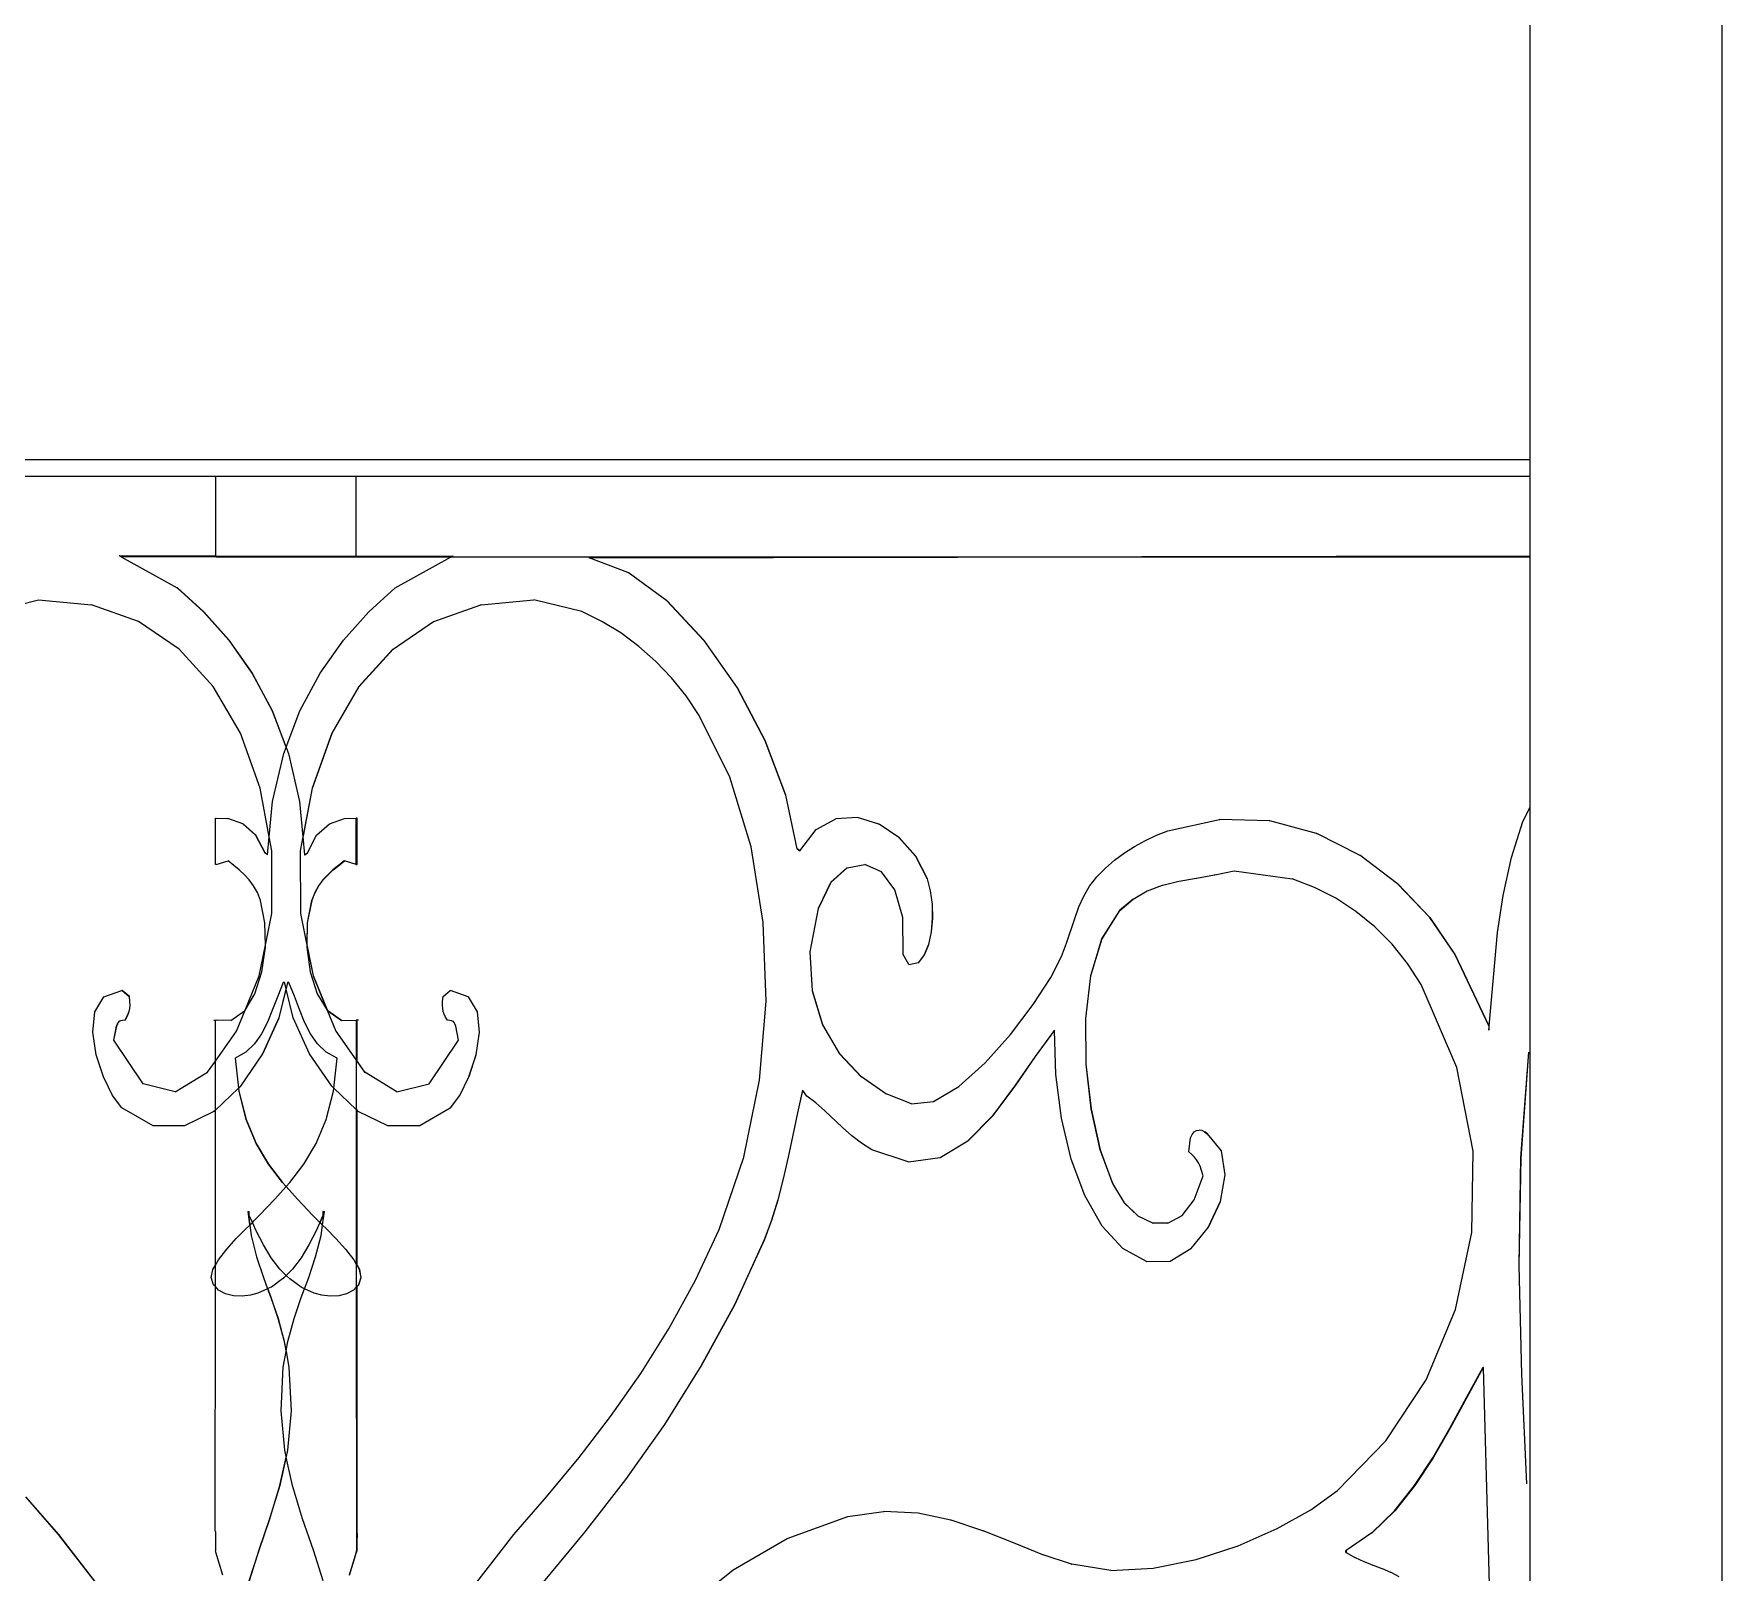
# Model space of a CAD drawing. Header units: inches. Extents: x -343 to 13887, y -13069 to -746.
# Drawn here: x 2803.99 to 2821.55, y -9096.74 to -9080.73 of the extents above; entities that cross this region are included whole.
import ezdxf

# ---------------------------------------------------------------- set-up
doc = ezdxf.new("R2010")
doc.units = ezdxf.units.IN
doc.header["$LTSCALE"] = 17
doc.header["$MEASUREMENT"] = 0
doc.layers.add('OUTLINE', color=1, linetype='Continuous', lineweight=25)

msp = doc.modelspace()

# ---------------------------------------------------------------- linework, layer by layer
for p, q in [((2785.555, -9085.338), (2805.876, -9085.338)), ((2805.876, -9085.338), (2805.876, -9086.172)), ((2805.876, -9085.338), (2819.555, -9085.338)), ((2807.342, -9086.172), (2807.342, -9085.338)), ((2804.878, -9086.168), (2804.875, -9086.168)), ((2804.894, -9086.178), (2804.878, -9086.168)), ((2805.876, -9086.172), (2804.878, -9086.168)), ((2804.897, -9086.178), (2804.894, -9086.178)), ((2804.897, -9086.178), (2805.479, -9086.5)), ((2805.876, -9086.178), (2804.897, -9086.178)), ((2805.876, -9086.172), (2805.876, -9086.178)), ((2806.613, -9086.175), (2805.876, -9086.172)), ((2805.885, -9086.178), (2805.876, -9086.178)), ((2805.885, -9086.178), (2806.613, -9086.175)), ((2805.885, -9086.178), (2807.342, -9086.178)), ((2807.342, -9086.172), (2806.613, -9086.175)), ((2807.342, -9086.178), (2806.613, -9086.175)), ((2807.342, -9086.172), (2807.35, -9086.172)), ((2807.342, -9086.178), (2807.342, -9086.172)), ((2807.342, -9086.178), (2807.35, -9086.178)), ((2807.35, -9086.172), (2808.349, -9086.168)), ((2807.35, -9086.172), (2807.35, -9086.178)), ((2807.35, -9086.178), (2808.33, -9086.178)), ((2807.745, -9086.5), (2808.33, -9086.178)), ((2808.33, -9086.178), (2808.349, -9086.168)), ((2808.33, -9086.178), (2815.516, -9086.178)), ((2809.765, -9086.188), (2809.762, -9086.188)), ((2809.765, -9086.188), (2815.516, -9086.178)), ((2810.169, -9086.34), (2809.765, -9086.188)), ((2815.519, -9086.178), (2815.516, -9086.178)), ((2819.555, -9086.171), (2815.519, -9086.178)), ((2815.519, -9086.178), (2819.555, -9086.178)), ((2810.169, -9086.34), (2810.172, -9086.34)), ((2810.574, -9086.636), (2810.172, -9086.34)), ((2803.538, -9086.748), (2804.036, -9086.624)), ((2804.036, -9086.624), (2804.587, -9086.678)), ((2805.479, -9086.5), (2805.752, -9086.75)), ((2805.482, -9086.5), (2805.479, -9086.5)), ((2805.755, -9086.75), (2805.482, -9086.5)), ((2807.471, -9086.75), (2807.745, -9086.5)), ((2808.64, -9086.678), (2809.188, -9086.624)), ((2809.689, -9086.748), (2809.188, -9086.624)), ((2810.574, -9086.636), (2810.577, -9086.636)), ((2810.574, -9086.636), (2810.959, -9087.047)), ((2810.962, -9087.047), (2810.577, -9086.636)), ((2805.076, -9086.852), (2804.587, -9086.678)), ((2805.752, -9086.75), (2806.016, -9087.045)), ((2805.755, -9086.75), (2805.752, -9086.75)), ((2806.018, -9087.045), (2805.755, -9086.75)), ((2807.208, -9087.045), (2807.471, -9086.75)), ((2808.15, -9086.852), (2808.637, -9086.678)), ((2808.64, -9086.678), (2808.637, -9086.678)), ((2809.896, -9086.85), (2809.689, -9086.748)), ((2805.5, -9087.137), (2805.076, -9086.852)), ((2807.726, -9087.137), (2808.147, -9086.852)), ((2808.147, -9086.852), (2808.15, -9086.852)), ((2810.094, -9086.97), (2809.896, -9086.85)), ((2810.281, -9087.109), (2810.094, -9086.97)), ((2805.854, -9087.527), (2805.5, -9087.137)), ((2806.016, -9087.045), (2806.258, -9087.388)), ((2806.018, -9087.045), (2806.016, -9087.045)), ((2806.26, -9087.388), (2806.018, -9087.045)), ((2806.966, -9087.388), (2807.208, -9087.045)), ((2807.724, -9087.137), (2807.369, -9087.527)), ((2807.372, -9087.527), (2807.726, -9087.137)), ((2807.724, -9087.137), (2807.726, -9087.137)), ((2810.458, -9087.266), (2810.281, -9087.109)), ((2810.959, -9087.047), (2810.962, -9087.047)), ((2810.959, -9087.047), (2811.305, -9087.541)), ((2811.308, -9087.541), (2810.962, -9087.047)), ((2810.622, -9087.438), (2810.458, -9087.266)), ((2806.136, -9088.012), (2805.854, -9087.527)), ((2806.258, -9087.388), (2806.468, -9087.78)), ((2806.26, -9087.388), (2806.258, -9087.388)), ((2806.471, -9087.78), (2806.26, -9087.388)), ((2806.756, -9087.78), (2806.966, -9087.388)), ((2807.369, -9087.527), (2807.088, -9088.012)), ((2807.09, -9088.012), (2807.372, -9087.527)), ((2807.369, -9087.527), (2807.372, -9087.527)), ((2810.774, -9087.625), (2810.622, -9087.438)), ((2811.305, -9087.541), (2811.594, -9088.087)), ((2811.305, -9087.541), (2811.308, -9087.541)), ((2811.596, -9088.087), (2811.308, -9087.541)), ((2810.911, -9087.827), (2810.774, -9087.625)), ((2806.471, -9087.78), (2806.468, -9087.78)), ((2806.468, -9087.78), (2806.612, -9088.16)), ((2806.613, -9088.157), (2806.471, -9087.78)), ((2806.613, -9088.157), (2806.756, -9087.78)), ((2811.23, -9088.469), (2810.911, -9087.827)), ((2806.341, -9088.585), (2806.136, -9088.012)), ((2807.088, -9088.012), (2806.883, -9088.585)), ((2806.886, -9088.585), (2807.09, -9088.012)), ((2807.088, -9088.012), (2807.09, -9088.012)), ((2806.472, -9088.723), (2806.588, -9088.224)), ((2806.588, -9088.224), (2806.612, -9088.16)), ((2806.612, -9088.16), (2806.613, -9088.157)), ((2806.612, -9088.16), (2806.636, -9088.224)), ((2806.636, -9088.224), (2806.752, -9088.723)), ((2811.594, -9088.087), (2811.807, -9088.656)), ((2811.594, -9088.087), (2811.596, -9088.087)), ((2811.81, -9088.656), (2811.596, -9088.087)), ((2806.437, -9089.09), (2806.341, -9088.585)), ((2806.883, -9088.585), (2806.788, -9089.08)), ((2806.789, -9089.09), (2806.886, -9088.585)), ((2806.883, -9088.585), (2806.886, -9088.585)), ((2811.452, -9089.196), (2811.23, -9088.469)), ((2806.437, -9089.09), (2806.472, -9088.723)), ((2806.752, -9088.723), (2806.786, -9089.09)), ((2811.807, -9088.656), (2811.81, -9088.656)), ((2811.807, -9088.656), (2811.927, -9089.216)), ((2811.93, -9089.216), (2811.81, -9088.656)), ((2805.876, -9088.897), (2805.885, -9088.897)), ((2805.876, -9089.38), (2805.876, -9088.897)), ((2805.885, -9088.897), (2806.002, -9088.9)), ((2806.002, -9088.9), (2806.005, -9088.9)), ((2806.162, -9088.955), (2806.005, -9088.9)), ((2806.162, -9088.955), (2806.164, -9088.955)), ((2806.162, -9088.955), (2806.295, -9089.072)), ((2806.298, -9089.072), (2806.164, -9088.955)), ((2806.929, -9089.072), (2807.062, -9088.955)), ((2807.062, -9088.955), (2807.221, -9088.9)), ((2807.221, -9088.9), (2807.341, -9088.897)), ((2807.35, -9088.897), (2807.341, -9088.897)), ((2807.342, -9089.378), (2807.341, -9088.897)), ((2807.35, -9089.38), (2807.35, -9088.897)), ((2812.127, -9089.014), (2812.333, -9088.903)), ((2812.559, -9088.89), (2812.333, -9088.903)), ((2812.781, -9088.96), (2812.559, -9088.89)), ((2815.785, -9089.03), (2816.325, -9088.911)), ((2816.325, -9088.911), (2816.328, -9088.911)), ((2816.844, -9088.926), (2816.328, -9088.911)), ((2816.844, -9088.926), (2816.847, -9088.926)), ((2817.333, -9089.056), (2816.847, -9088.926)), ((2819.361, -9089.307), (2819.48, -9088.933)), ((2819.48, -9088.933), (2819.555, -9088.781)), ((2806.295, -9089.072), (2806.298, -9089.072)), ((2806.295, -9089.072), (2806.39, -9089.258)), ((2806.393, -9089.258), (2806.298, -9089.072)), ((2806.42, -9089.277), (2806.437, -9089.09)), ((2806.465, -9089.237), (2806.437, -9089.09)), ((2806.786, -9089.09), (2806.758, -9089.237)), ((2806.788, -9089.08), (2806.786, -9089.09)), ((2806.786, -9089.09), (2806.804, -9089.278)), ((2806.789, -9089.09), (2806.788, -9089.08)), ((2806.807, -9089.277), (2806.789, -9089.09)), ((2806.833, -9089.258), (2806.929, -9089.072)), ((2811.957, -9089.236), (2812.127, -9089.014)), ((2812.781, -9088.96), (2812.783, -9088.96)), ((2812.988, -9089.099), (2812.783, -9088.96)), ((2812.988, -9089.099), (2812.991, -9089.099)), ((2812.988, -9089.099), (2813.161, -9089.293)), ((2813.164, -9089.293), (2812.991, -9089.099)), ((2815.441, -9089.19), (2815.553, -9089.129)), ((2815.553, -9089.129), (2815.668, -9089.075)), ((2815.668, -9089.075), (2815.785, -9089.03)), ((2817.333, -9089.056), (2817.336, -9089.056)), ((2817.781, -9089.281), (2817.336, -9089.056)), ((2806.39, -9089.258), (2806.393, -9089.258)), ((2806.42, -9089.277), (2806.393, -9089.258)), ((2806.42, -9089.278), (2806.42, -9089.277)), ((2806.464, -9089.888), (2806.465, -9089.237)), ((2806.758, -9089.237), (2806.76, -9089.888)), ((2806.804, -9089.278), (2806.807, -9089.277)), ((2806.807, -9089.277), (2806.833, -9089.258)), ((2811.577, -9089.983), (2811.452, -9089.196)), ((2811.927, -9089.216), (2811.93, -9089.216)), ((2811.957, -9089.236), (2811.93, -9089.216)), ((2811.93, -9089.216), (2811.956, -9089.237)), ((2811.956, -9089.237), (2811.957, -9089.236)), ((2813.161, -9089.293), (2813.164, -9089.293)), ((2813.161, -9089.293), (2813.282, -9089.527)), ((2813.284, -9089.527), (2813.164, -9089.293)), ((2815.232, -9089.335), (2815.334, -9089.259)), ((2815.334, -9089.259), (2815.441, -9089.19)), ((2817.781, -9089.281), (2817.783, -9089.281)), ((2818.177, -9089.579), (2817.783, -9089.281)), ((2805.885, -9089.378), (2805.876, -9089.38)), ((2805.885, -9089.378), (2806.008, -9089.341)), ((2806.067, -9089.388), (2806.008, -9089.341)), ((2806.124, -9089.435), (2806.067, -9089.388)), ((2806.178, -9089.485), (2806.124, -9089.435)), ((2807.099, -9089.435), (2807.045, -9089.485)), ((2807.048, -9089.485), (2807.102, -9089.435)), ((2807.157, -9089.388), (2807.099, -9089.435)), ((2807.102, -9089.435), (2807.099, -9089.435)), ((2807.102, -9089.435), (2807.159, -9089.388)), ((2807.216, -9089.341), (2807.157, -9089.388)), ((2807.159, -9089.388), (2807.157, -9089.388)), ((2807.159, -9089.388), (2807.218, -9089.341)), ((2807.218, -9089.341), (2807.216, -9089.341)), ((2807.342, -9089.378), (2807.218, -9089.341)), ((2807.342, -9089.378), (2807.35, -9089.38)), ((2812.448, -9089.412), (2812.279, -9089.564)), ((2812.282, -9089.564), (2812.451, -9089.412)), ((2812.448, -9089.412), (2812.451, -9089.412)), ((2812.451, -9089.412), (2812.633, -9089.378)), ((2812.806, -9089.455), (2812.633, -9089.378)), ((2812.947, -9089.641), (2812.806, -9089.455)), ((2815.049, -9089.507), (2815.137, -9089.417)), ((2815.137, -9089.417), (2815.232, -9089.335)), ((2816.276, -9089.487), (2816.477, -9089.444)), ((2816.477, -9089.444), (2817.081, -9089.527)), ((2819.276, -9089.702), (2819.361, -9089.307)), ((2806.228, -9089.539), (2806.178, -9089.485)), ((2806.274, -9089.6), (2806.228, -9089.539)), ((2806.313, -9089.672), (2806.274, -9089.6)), ((2806.95, -9089.6), (2806.911, -9089.672)), ((2806.913, -9089.672), (2806.953, -9089.6)), ((2806.995, -9089.539), (2806.95, -9089.6)), ((2806.953, -9089.6), (2806.95, -9089.6)), ((2806.953, -9089.6), (2806.998, -9089.539)), ((2807.045, -9089.485), (2806.995, -9089.539)), ((2806.998, -9089.539), (2806.995, -9089.539)), ((2806.998, -9089.539), (2807.048, -9089.485)), ((2807.048, -9089.485), (2807.045, -9089.485)), ((2812.279, -9089.564), (2812.148, -9089.838)), ((2812.151, -9089.838), (2812.282, -9089.564)), ((2812.279, -9089.564), (2812.282, -9089.564)), ((2813.03, -9089.929), (2812.947, -9089.641)), ((2813.282, -9089.527), (2813.284, -9089.527)), ((2813.282, -9089.527), (2813.315, -9089.652)), ((2813.318, -9089.652), (2813.284, -9089.527)), ((2813.315, -9089.652), (2813.318, -9089.652)), ((2813.315, -9089.652), (2813.333, -9089.792)), ((2813.336, -9089.792), (2813.318, -9089.652)), ((2814.911, -9089.709), (2814.972, -9089.604)), ((2814.972, -9089.604), (2815.049, -9089.507)), ((2815.427, -9089.738), (2815.573, -9089.653)), ((2815.573, -9089.653), (2815.576, -9089.653)), ((2815.576, -9089.653), (2815.732, -9089.594)), ((2815.732, -9089.594), (2815.734, -9089.594)), ((2815.734, -9089.594), (2815.901, -9089.553)), ((2815.901, -9089.553), (2815.904, -9089.553)), ((2815.904, -9089.553), (2816.081, -9089.521)), ((2816.081, -9089.521), (2816.084, -9089.521)), ((2816.084, -9089.521), (2816.273, -9089.487)), ((2816.276, -9089.487), (2816.273, -9089.487)), ((2817.311, -9089.617), (2817.081, -9089.527)), ((2817.533, -9089.731), (2817.311, -9089.617)), ((2818.177, -9089.579), (2818.18, -9089.579)), ((2818.177, -9089.579), (2818.511, -9089.93)), ((2818.514, -9089.93), (2818.18, -9089.579)), ((2806.346, -9089.755), (2806.313, -9089.672)), ((2806.392, -9089.985), (2806.346, -9089.755)), ((2806.878, -9089.755), (2806.832, -9089.985)), ((2806.835, -9089.985), (2806.88, -9089.755)), ((2806.911, -9089.672), (2806.878, -9089.755)), ((2806.88, -9089.755), (2806.878, -9089.755)), ((2806.88, -9089.755), (2806.913, -9089.672)), ((2806.913, -9089.672), (2806.911, -9089.672)), ((2813.333, -9089.792), (2813.336, -9089.792)), ((2813.333, -9089.792), (2813.336, -9089.938)), ((2813.339, -9089.938), (2813.336, -9089.792)), ((2814.817, -9089.94), (2814.86, -9089.821)), ((2814.86, -9089.821), (2814.911, -9089.709)), ((2815.424, -9089.738), (2815.284, -9089.859)), ((2815.287, -9089.859), (2815.427, -9089.738)), ((2815.424, -9089.738), (2815.427, -9089.738)), ((2817.743, -9089.868), (2817.533, -9089.731)), ((2819.216, -9090.087), (2819.276, -9089.702)), ((2806.396, -9090.217), (2806.392, -9089.985)), ((2806.396, -9090.217), (2806.464, -9089.888)), ((2806.76, -9089.888), (2806.828, -9090.217)), ((2806.832, -9089.985), (2806.828, -9090.204)), ((2806.831, -9090.217), (2806.835, -9089.985)), ((2806.835, -9089.985), (2806.832, -9089.985)), ((2811.606, -9090.801), (2811.577, -9089.983)), ((2812.148, -9089.838), (2812.063, -9090.287)), ((2812.066, -9090.287), (2812.151, -9089.838)), ((2812.148, -9089.838), (2812.151, -9089.838)), ((2813.031, -9090.315), (2813.03, -9089.929)), ((2813.336, -9089.938), (2813.323, -9090.08)), ((2813.326, -9090.08), (2813.339, -9089.938)), ((2813.336, -9089.938), (2813.339, -9089.938)), ((2814.731, -9090.197), (2814.817, -9089.94)), ((2815.284, -9089.859), (2815.099, -9090.152)), ((2815.101, -9090.152), (2815.287, -9089.859)), ((2815.284, -9089.859), (2815.287, -9089.859)), ((2817.939, -9090.027), (2817.743, -9089.868)), ((2818.511, -9089.93), (2818.514, -9089.93)), ((2818.511, -9089.93), (2818.774, -9090.315)), ((2818.777, -9090.315), (2818.514, -9089.93)), ((2813.323, -9090.08), (2813.296, -9090.211)), ((2813.298, -9090.211), (2813.326, -9090.08)), ((2813.323, -9090.08), (2813.326, -9090.08)), ((2815.099, -9090.152), (2814.983, -9090.537)), ((2814.986, -9090.537), (2815.101, -9090.152)), ((2815.099, -9090.152), (2815.101, -9090.152)), ((2818.119, -9090.208), (2817.939, -9090.027)), ((2819.131, -9091.062), (2819.216, -9090.087)), ((2806.33, -9090.537), (2806.396, -9090.217)), ((2806.361, -9090.495), (2806.396, -9090.24)), ((2806.396, -9090.24), (2806.396, -9090.217)), ((2806.828, -9090.217), (2806.827, -9090.24)), ((2806.827, -9090.24), (2806.863, -9090.495)), ((2806.831, -9090.217), (2806.828, -9090.204)), ((2806.828, -9090.204), (2806.828, -9090.217)), ((2806.828, -9090.217), (2806.83, -9090.23)), ((2806.83, -9090.23), (2806.831, -9090.217)), ((2806.83, -9090.23), (2806.894, -9090.537)), ((2806.897, -9090.537), (2806.831, -9090.217)), ((2812.063, -9090.287), (2812.085, -9090.692)), ((2812.063, -9090.287), (2812.066, -9090.287)), ((2812.088, -9090.692), (2812.066, -9090.287)), ((2813.09, -9090.419), (2813.031, -9090.315)), ((2813.252, -9090.32), (2813.193, -9090.398)), ((2813.196, -9090.398), (2813.255, -9090.32)), ((2813.296, -9090.211), (2813.252, -9090.32)), ((2813.252, -9090.32), (2813.255, -9090.32)), ((2813.255, -9090.32), (2813.298, -9090.211)), ((2813.296, -9090.211), (2813.298, -9090.211)), ((2814.57, -9090.554), (2814.681, -9090.336)), ((2814.681, -9090.336), (2814.731, -9090.197)), ((2818.281, -9090.408), (2818.119, -9090.208)), ((2818.774, -9090.315), (2819.128, -9091.062)), ((2818.774, -9090.315), (2818.777, -9090.315)), ((2819.131, -9091.062), (2818.777, -9090.315)), ((2806.185, -9090.893), (2806.33, -9090.537)), ((2806.288, -9090.725), (2806.361, -9090.495)), ((2806.863, -9090.495), (2806.936, -9090.725)), ((2806.894, -9090.537), (2806.897, -9090.537)), ((2806.894, -9090.537), (2807.033, -9090.88)), ((2807.042, -9090.893), (2806.897, -9090.537)), ((2813.09, -9090.419), (2813.093, -9090.419)), ((2813.093, -9090.419), (2813.193, -9090.398)), ((2813.193, -9090.398), (2813.196, -9090.398)), ((2818.421, -9090.626), (2818.281, -9090.408)), ((2804.717, -9090.757), (2804.904, -9090.689)), ((2804.907, -9090.689), (2804.904, -9090.689)), ((2804.904, -9090.689), (2804.905, -9090.689)), ((2804.907, -9090.689), (2804.905, -9090.689)), ((2804.905, -9090.689), (2804.978, -9090.751)), ((2804.981, -9090.751), (2804.907, -9090.689)), ((2806.581, -9090.606), (2806.525, -9090.749)), ((2806.612, -9090.669), (2806.536, -9090.976)), ((2806.539, -9090.976), (2806.613, -9090.675)), ((2806.596, -9090.606), (2806.581, -9090.606)), ((2806.612, -9090.669), (2806.596, -9090.606)), ((2806.627, -9090.606), (2806.612, -9090.669)), ((2806.613, -9090.675), (2806.612, -9090.669)), ((2806.687, -9090.976), (2806.613, -9090.675)), ((2806.642, -9090.606), (2806.627, -9090.606)), ((2806.698, -9090.749), (2806.642, -9090.606)), ((2808.245, -9090.751), (2808.319, -9090.689)), ((2808.319, -9090.689), (2808.322, -9090.689)), ((2808.322, -9090.689), (2808.321, -9090.689)), ((2808.506, -9090.757), (2808.322, -9090.689)), ((2812.085, -9090.692), (2812.088, -9090.692)), ((2812.085, -9090.692), (2812.194, -9091.048)), ((2812.197, -9091.048), (2812.088, -9090.692)), ((2814.386, -9090.837), (2814.57, -9090.554)), ((2814.983, -9090.537), (2814.93, -9090.983)), ((2814.933, -9090.983), (2814.986, -9090.537)), ((2814.983, -9090.537), (2814.986, -9090.537)), ((2818.795, -9091.492), (2818.421, -9090.626)), ((2804.622, -9090.912), (2804.717, -9090.757)), ((2804.983, -9090.879), (2804.976, -9090.908)), ((2804.981, -9090.751), (2804.978, -9090.751)), ((2804.978, -9090.751), (2804.984, -9090.803)), ((2804.979, -9090.908), (2804.986, -9090.879)), ((2804.987, -9090.803), (2804.981, -9090.751)), ((2804.985, -9090.844), (2804.983, -9090.879)), ((2804.986, -9090.879), (2804.983, -9090.879)), ((2804.987, -9090.803), (2804.984, -9090.803)), ((2804.984, -9090.803), (2804.985, -9090.844)), ((2804.988, -9090.844), (2804.985, -9090.844)), ((2804.986, -9090.879), (2804.988, -9090.844)), ((2804.988, -9090.844), (2804.987, -9090.803)), ((2806.185, -9090.893), (2806.288, -9090.725)), ((2806.525, -9090.749), (2806.472, -9090.888)), ((2806.751, -9090.888), (2806.698, -9090.749)), ((2806.936, -9090.725), (2807.039, -9090.893)), ((2807.042, -9090.893), (2807.033, -9090.88)), ((2807.033, -9090.88), (2807.039, -9090.893)), ((2808.238, -9090.844), (2808.24, -9090.803)), ((2808.241, -9090.879), (2808.238, -9090.844)), ((2808.24, -9090.803), (2808.245, -9090.751)), ((2808.247, -9090.908), (2808.241, -9090.879)), ((2808.506, -9090.757), (2808.601, -9090.912)), ((2808.506, -9090.757), (2808.509, -9090.757)), ((2808.604, -9090.912), (2808.509, -9090.757)), ((2811.538, -9091.624), (2811.606, -9090.801)), ((2814.151, -9091.147), (2814.386, -9090.837)), ((2804.602, -9091.122), (2804.622, -9090.912)), ((2804.846, -9091.062), (2804.816, -9091.207)), ((2804.819, -9091.207), (2804.848, -9091.062)), ((2804.856, -9091.038), (2804.846, -9091.062)), ((2804.848, -9091.062), (2804.846, -9091.062)), ((2804.848, -9091.062), (2804.859, -9091.038)), ((2804.864, -9091.023), (2804.856, -9091.038)), ((2804.859, -9091.038), (2804.856, -9091.038)), ((2804.859, -9091.038), (2804.867, -9091.023)), ((2804.87, -9091.013), (2804.864, -9091.023)), ((2804.867, -9091.023), (2804.864, -9091.023)), ((2804.867, -9091.023), (2804.873, -9091.013)), ((2804.873, -9091.013), (2804.87, -9091.013)), ((2804.878, -9091.008), (2804.873, -9091.013)), ((2804.881, -9091.008), (2804.878, -9091.008)), ((2804.89, -9091.006), (2804.881, -9091.008)), ((2804.893, -9091.006), (2804.89, -9091.006)), ((2804.908, -9091.003), (2804.893, -9091.006)), ((2804.91, -9091.003), (2804.908, -9091.003)), ((2804.934, -9091), (2804.91, -9091.003)), ((2804.951, -9090.966), (2804.934, -9091)), ((2804.937, -9091), (2804.934, -9091)), ((2804.937, -9091), (2804.954, -9090.966)), ((2804.966, -9090.936), (2804.951, -9090.966)), ((2804.954, -9090.966), (2804.951, -9090.966)), ((2804.954, -9090.966), (2804.968, -9090.936)), ((2804.976, -9090.908), (2804.966, -9090.936)), ((2804.968, -9090.936), (2804.966, -9090.936)), ((2804.968, -9090.936), (2804.979, -9090.908)), ((2804.979, -9090.908), (2804.976, -9090.908)), ((2805.86, -9091), (2805.863, -9091)), ((2805.863, -9091), (2805.876, -9091)), ((2805.876, -9091), (2805.885, -9091)), ((2805.876, -9091.424), (2805.876, -9091)), ((2806.036, -9091.003), (2805.885, -9091)), ((2806.036, -9091.003), (2806.179, -9090.903)), ((2806.096, -9091.112), (2806.185, -9090.893)), ((2806.179, -9090.903), (2806.185, -9090.893)), ((2806.418, -9091.02), (2806.357, -9091.141)), ((2806.536, -9090.976), (2806.368, -9091.349)), ((2806.371, -9091.349), (2806.539, -9090.976)), ((2806.472, -9090.888), (2806.418, -9091.02)), ((2806.539, -9090.976), (2806.536, -9090.976)), ((2806.855, -9091.349), (2806.687, -9090.976)), ((2806.805, -9091.02), (2806.751, -9090.888)), ((2806.866, -9091.141), (2806.805, -9091.02)), ((2807.039, -9090.893), (2807.128, -9091.112)), ((2807.039, -9090.893), (2807.045, -9090.903)), ((2807.047, -9090.903), (2807.042, -9090.893)), ((2807.045, -9090.903), (2807.042, -9090.893)), ((2807.047, -9090.903), (2807.045, -9090.903)), ((2807.046, -9090.903), (2807.045, -9090.903)), ((2807.046, -9090.903), (2807.188, -9091.003)), ((2807.188, -9091.003), (2807.047, -9090.903)), ((2807.188, -9091.003), (2807.342, -9091)), ((2807.35, -9091), (2807.342, -9091)), ((2807.342, -9091), (2807.342, -9091.411)), ((2807.364, -9091), (2807.35, -9091)), ((2807.35, -9091.424), (2807.35, -9091)), ((2807.366, -9091), (2807.364, -9091)), ((2808.258, -9090.936), (2808.247, -9090.908)), ((2808.272, -9090.966), (2808.258, -9090.936)), ((2808.29, -9091), (2808.272, -9090.966)), ((2808.316, -9091.003), (2808.29, -9091)), ((2808.334, -9091.006), (2808.316, -9091.003)), ((2808.345, -9091.008), (2808.334, -9091.006)), ((2808.353, -9091.013), (2808.345, -9091.008)), ((2808.36, -9091.023), (2808.353, -9091.013)), ((2808.367, -9091.038), (2808.36, -9091.023)), ((2808.378, -9091.062), (2808.367, -9091.038)), ((2808.407, -9091.207), (2808.378, -9091.062)), ((2808.601, -9090.912), (2808.622, -9091.122)), ((2808.601, -9090.912), (2808.604, -9090.912)), ((2808.625, -9091.122), (2808.604, -9090.912)), ((2812.194, -9091.048), (2812.371, -9091.349)), ((2812.194, -9091.048), (2812.197, -9091.048)), ((2812.374, -9091.349), (2812.197, -9091.048)), ((2814.93, -9090.983), (2814.933, -9090.983)), ((2814.93, -9090.983), (2814.934, -9091.455)), ((2814.937, -9091.455), (2814.933, -9090.983)), ((2819.128, -9091.062), (2819.128, -9091.103)), ((2819.128, -9091.062), (2819.131, -9091.062)), ((2819.131, -9091.071), (2819.131, -9091.062)), ((2804.637, -9091.358), (2804.602, -9091.122)), ((2804.816, -9091.207), (2805.122, -9091.66)), ((2804.819, -9091.207), (2804.816, -9091.207)), ((2805.125, -9091.66), (2804.819, -9091.207)), ((2805.876, -9091.424), (2806.096, -9091.112)), ((2806.357, -9091.141), (2806.284, -9091.246)), ((2806.939, -9091.246), (2806.866, -9091.141)), ((2807.128, -9091.112), (2807.342, -9091.416)), ((2808.101, -9091.66), (2808.407, -9091.207)), ((2808.622, -9091.122), (2808.586, -9091.358)), ((2808.589, -9091.358), (2808.625, -9091.122)), ((2808.622, -9091.122), (2808.625, -9091.122)), ((2813.885, -9091.444), (2814.151, -9091.147)), ((2814.607, -9091.103), (2814.405, -9091.377)), ((2814.408, -9091.377), (2814.607, -9091.107)), ((2814.607, -9091.107), (2814.607, -9091.103)), ((2814.62, -9091.565), (2814.607, -9091.107)), ((2819.128, -9091.103), (2819.131, -9091.071)), ((2804.712, -9091.589), (2804.637, -9091.358)), ((2806.194, -9091.331), (2806.081, -9091.394)), ((2806.081, -9091.394), (2806.116, -9091.706)), ((2806.368, -9091.349), (2806.138, -9091.686)), ((2806.141, -9091.686), (2806.371, -9091.349)), ((2806.284, -9091.246), (2806.194, -9091.331)), ((2806.371, -9091.349), (2806.368, -9091.349)), ((2807.086, -9091.686), (2806.855, -9091.349)), ((2807.03, -9091.331), (2806.939, -9091.246)), ((2807.143, -9091.394), (2807.03, -9091.331)), ((2807.108, -9091.706), (2807.143, -9091.394)), ((2807.35, -9091.424), (2807.342, -9091.411)), ((2807.342, -9091.411), (2807.342, -9091.416)), ((2808.586, -9091.358), (2808.512, -9091.589)), ((2808.514, -9091.589), (2808.589, -9091.358)), ((2808.586, -9091.358), (2808.589, -9091.358)), ((2812.371, -9091.349), (2812.597, -9091.59)), ((2812.371, -9091.349), (2812.374, -9091.349)), ((2812.6, -9091.59), (2812.374, -9091.349)), ((2814.405, -9091.377), (2814.193, -9091.687)), ((2814.195, -9091.687), (2814.408, -9091.377)), ((2814.405, -9091.377), (2814.408, -9091.377)), ((2819.54, -9091.332), (2819.458, -9092.43)), ((2819.461, -9092.43), (2819.543, -9091.332)), ((2804.807, -9091.784), (2804.712, -9091.589)), ((2805.459, -9091.746), (2805.795, -9091.539)), ((2805.795, -9091.539), (2805.876, -9091.424)), ((2805.876, -9091.934), (2805.876, -9091.424)), ((2807.342, -9091.416), (2807.35, -9091.428)), ((2807.342, -9091.416), (2807.342, -9091.928)), ((2807.432, -9091.539), (2807.35, -9091.424)), ((2807.35, -9091.428), (2807.35, -9091.424)), ((2807.35, -9091.428), (2807.429, -9091.539)), ((2807.429, -9091.539), (2807.432, -9091.539)), ((2807.764, -9091.746), (2807.432, -9091.539)), ((2808.512, -9091.589), (2808.417, -9091.784)), ((2808.42, -9091.784), (2808.514, -9091.589)), ((2808.512, -9091.589), (2808.514, -9091.589)), ((2812.597, -9091.59), (2812.6, -9091.59)), ((2812.853, -9091.766), (2812.6, -9091.59)), ((2813.61, -9091.69), (2813.885, -9091.444)), ((2814.679, -9092.018), (2814.62, -9091.565)), ((2814.934, -9091.455), (2814.937, -9091.455)), ((2814.934, -9091.455), (2814.987, -9091.92)), ((2814.989, -9091.92), (2814.937, -9091.455)), ((2818.964, -9092.361), (2818.795, -9091.492)), ((2805.125, -9091.66), (2805.122, -9091.66)), ((2805.459, -9091.746), (2805.125, -9091.66)), ((2806.116, -9091.706), (2805.876, -9091.934)), ((2806.119, -9091.704), (2806.116, -9091.706)), ((2806.116, -9091.709), (2806.119, -9091.706)), ((2806.116, -9091.706), (2806.116, -9091.709)), ((2806.116, -9091.709), (2806.12, -9091.739)), ((2806.119, -9091.706), (2806.141, -9091.686)), ((2806.138, -9091.686), (2806.119, -9091.704)), ((2806.119, -9091.706), (2806.119, -9091.704)), ((2806.123, -9091.739), (2806.119, -9091.706)), ((2806.12, -9091.739), (2806.123, -9091.739)), ((2806.12, -9091.739), (2806.195, -9092.032)), ((2806.197, -9092.032), (2806.123, -9091.739)), ((2806.141, -9091.686), (2806.138, -9091.686)), ((2807.029, -9092.032), (2807.104, -9091.739)), ((2807.108, -9091.706), (2807.086, -9091.686)), ((2807.104, -9091.739), (2807.108, -9091.706)), ((2807.342, -9091.928), (2807.108, -9091.706)), ((2807.764, -9091.746), (2808.101, -9091.66)), ((2811.375, -9092.425), (2811.538, -9091.624)), ((2811.986, -9091.726), (2811.934, -9091.963)), ((2811.937, -9091.963), (2811.988, -9091.729)), ((2811.988, -9091.729), (2811.986, -9091.726)), ((2812.03, -9091.788), (2811.988, -9091.729)), ((2812.853, -9091.766), (2812.856, -9091.766)), ((2813.12, -9091.871), (2812.856, -9091.766)), ((2813.348, -9091.845), (2813.61, -9091.69)), ((2814.193, -9091.687), (2813.962, -9091.993)), ((2813.965, -9091.993), (2814.195, -9091.687)), ((2814.193, -9091.687), (2814.195, -9091.687)), ((2804.904, -9091.912), (2804.807, -9091.784)), ((2805.229, -9092.099), (2804.904, -9091.912)), ((2805.876, -9091.934), (2805.861, -9091.948)), ((2805.864, -9091.948), (2805.876, -9091.936)), ((2805.876, -9091.936), (2805.876, -9091.934)), ((2805.876, -9093.547), (2805.876, -9091.936)), ((2807.35, -9091.936), (2807.342, -9091.928)), ((2807.342, -9091.928), (2807.342, -9093.532)), ((2807.363, -9091.948), (2807.35, -9091.936)), ((2807.351, -9093.547), (2807.35, -9091.936)), ((2807.998, -9092.099), (2808.319, -9091.912)), ((2808.417, -9091.784), (2808.319, -9091.912)), ((2808.319, -9091.912), (2808.322, -9091.912)), ((2808.322, -9091.912), (2808.42, -9091.784)), ((2808.417, -9091.784), (2808.42, -9091.784)), ((2812.125, -9091.86), (2812.03, -9091.788)), ((2812.218, -9091.942), (2812.125, -9091.86)), ((2812.402, -9092.116), (2812.218, -9091.942)), ((2813.12, -9091.871), (2813.348, -9091.845)), ((2814.987, -9091.92), (2814.989, -9091.92)), ((2814.987, -9091.92), (2815.081, -9092.347)), ((2815.084, -9092.347), (2814.989, -9091.92)), ((2805.232, -9092.099), (2805.229, -9092.099)), ((2805.553, -9092.099), (2805.232, -9092.099)), ((2805.556, -9092.099), (2805.553, -9092.099)), ((2805.861, -9091.948), (2805.556, -9092.099)), ((2805.864, -9091.948), (2805.861, -9091.948)), ((2806.195, -9092.032), (2806.299, -9092.281)), ((2806.195, -9092.032), (2806.197, -9092.032)), ((2806.302, -9092.281), (2806.197, -9092.032)), ((2806.924, -9092.281), (2807.029, -9092.032)), ((2807.671, -9092.099), (2807.363, -9091.948)), ((2807.998, -9092.099), (2807.671, -9092.099)), ((2811.934, -9091.963), (2811.885, -9092.197)), ((2811.888, -9092.197), (2811.937, -9091.963)), ((2811.934, -9091.963), (2811.937, -9091.963)), ((2812.498, -9092.201), (2812.402, -9092.116)), ((2813.962, -9091.993), (2813.706, -9092.253)), ((2813.708, -9092.253), (2813.965, -9091.993)), ((2813.962, -9091.993), (2813.965, -9091.993)), ((2814.781, -9092.444), (2814.679, -9092.018)), ((2806.299, -9092.281), (2806.302, -9092.281)), ((2806.299, -9092.281), (2806.427, -9092.496)), ((2806.43, -9092.496), (2806.302, -9092.281)), ((2806.796, -9092.496), (2806.924, -9092.281)), ((2811.885, -9092.197), (2811.836, -9092.426)), ((2811.839, -9092.426), (2811.888, -9092.197)), ((2811.885, -9092.197), (2811.888, -9092.197)), ((2812.599, -9092.28), (2812.498, -9092.201)), ((2812.707, -9092.348), (2812.599, -9092.28)), ((2813.419, -9092.427), (2813.706, -9092.253)), ((2813.706, -9092.253), (2813.708, -9092.253)), ((2816.006, -9092.368), (2816.021, -9092.223)), ((2816.021, -9092.223), (2816.039, -9092.188)), ((2816.039, -9092.188), (2816.06, -9092.162)), ((2816.06, -9092.162), (2816.085, -9092.147)), ((2816.085, -9092.147), (2816.111, -9092.142)), ((2816.111, -9092.142), (2816.114, -9092.142)), ((2816.114, -9092.142), (2816.113, -9092.142)), ((2816.14, -9092.146), (2816.114, -9092.142)), ((2816.14, -9092.146), (2816.142, -9092.146)), ((2816.168, -9092.159), (2816.142, -9092.146)), ((2816.168, -9092.159), (2816.171, -9092.159)), ((2816.168, -9092.159), (2816.197, -9092.182)), ((2816.2, -9092.182), (2816.171, -9092.159)), ((2816.197, -9092.182), (2816.2, -9092.182)), ((2816.197, -9092.182), (2816.342, -9092.36)), ((2816.345, -9092.36), (2816.2, -9092.182)), ((2811.117, -9093.177), (2811.375, -9092.425)), ((2811.836, -9092.426), (2811.785, -9092.65)), ((2811.788, -9092.65), (2811.839, -9092.426)), ((2811.836, -9092.426), (2811.839, -9092.426)), ((2813.086, -9092.472), (2812.707, -9092.348)), ((2813.089, -9092.472), (2813.416, -9092.427)), ((2813.416, -9092.427), (2813.419, -9092.427)), ((2814.923, -9092.824), (2814.781, -9092.444)), ((2815.081, -9092.347), (2815.084, -9092.347)), ((2815.081, -9092.347), (2815.211, -9092.7)), ((2815.214, -9092.7), (2815.084, -9092.347)), ((2816.037, -9092.398), (2816.006, -9092.368)), ((2816.064, -9092.425), (2816.037, -9092.398)), ((2816.086, -9092.453), (2816.064, -9092.425)), ((2816.105, -9092.483), (2816.086, -9092.453)), ((2816.342, -9092.36), (2816.345, -9092.36)), ((2816.342, -9092.36), (2816.38, -9092.607)), ((2816.383, -9092.607), (2816.345, -9092.36)), ((2818.951, -9093.209), (2818.964, -9092.361)), ((2819.458, -9092.43), (2819.44, -9093.552)), ((2819.443, -9093.552), (2819.461, -9092.43)), ((2819.458, -9092.43), (2819.461, -9092.43)), ((2806.427, -9092.496), (2806.43, -9092.496)), ((2806.427, -9092.496), (2806.573, -9092.687)), ((2806.575, -9092.687), (2806.43, -9092.496)), ((2806.651, -9092.687), (2806.796, -9092.496)), ((2813.086, -9092.472), (2813.089, -9092.472)), ((2816.06, -9092.87), (2816.153, -9092.617)), ((2816.122, -9092.519), (2816.105, -9092.483)), ((2816.138, -9092.563), (2816.122, -9092.519)), ((2816.153, -9092.617), (2816.138, -9092.563)), ((2816.38, -9092.607), (2816.33, -9092.885)), ((2816.333, -9092.885), (2816.383, -9092.607)), ((2816.38, -9092.607), (2816.383, -9092.607)), ((2806.494, -9092.862), (2806.612, -9092.731)), ((2806.573, -9092.687), (2806.575, -9092.687)), ((2806.573, -9092.687), (2806.612, -9092.731)), ((2806.613, -9092.729), (2806.575, -9092.687)), ((2806.612, -9092.731), (2806.613, -9092.729)), ((2806.612, -9092.731), (2806.729, -9092.862)), ((2806.613, -9092.729), (2806.651, -9092.687)), ((2811.785, -9092.65), (2811.728, -9092.868)), ((2811.731, -9092.868), (2811.788, -9092.65)), ((2811.785, -9092.65), (2811.788, -9092.65)), ((2815.211, -9092.7), (2815.214, -9092.7)), ((2815.211, -9092.7), (2815.332, -9092.899)), ((2815.335, -9092.899), (2815.214, -9092.7)), ((2806.213, -9092.991), (2806.216, -9092.991)), ((2806.213, -9092.991), (2806.233, -9093.131)), ((2806.236, -9093.128), (2806.216, -9092.991)), ((2806.216, -9092.991), (2806.228, -9092.991)), ((2806.228, -9093.032), (2806.228, -9092.991)), ((2806.333, -9093.032), (2806.494, -9092.862)), ((2806.729, -9092.862), (2806.891, -9093.032)), ((2806.991, -9093.128), (2807.01, -9092.991)), ((2806.995, -9092.991), (2806.995, -9093.032)), ((2806.998, -9092.991), (2806.995, -9092.991)), ((2806.998, -9093.032), (2806.998, -9092.991)), ((2806.998, -9092.991), (2807.01, -9092.991)), ((2811.728, -9092.868), (2811.664, -9093.079)), ((2811.667, -9093.079), (2811.731, -9092.868)), ((2811.728, -9092.868), (2811.731, -9092.868)), ((2815.102, -9093.141), (2814.923, -9092.824)), ((2815.332, -9092.899), (2815.335, -9092.899)), ((2815.332, -9092.899), (2815.477, -9093.038)), ((2815.479, -9093.038), (2815.335, -9092.899)), ((2815.934, -9093.032), (2816.06, -9092.87)), ((2816.33, -9092.885), (2816.207, -9093.154)), ((2816.209, -9093.154), (2816.333, -9092.885)), ((2816.33, -9092.885), (2816.333, -9092.885)), ((2806.093, -9093.272), (2806.192, -9093.171)), ((2806.192, -9093.171), (2806.233, -9093.131)), ((2806.261, -9093.104), (2806.228, -9093.032)), ((2806.233, -9093.131), (2806.236, -9093.128)), ((2806.233, -9093.131), (2806.248, -9093.238)), ((2806.236, -9093.128), (2806.261, -9093.104)), ((2806.261, -9093.104), (2806.277, -9093.088)), ((2806.3, -9093.19), (2806.261, -9093.104)), ((2806.277, -9093.088), (2806.333, -9093.032)), ((2806.891, -9093.032), (2806.947, -9093.088)), ((2806.963, -9093.104), (2806.923, -9093.19)), ((2806.947, -9093.088), (2806.963, -9093.104)), ((2806.964, -9093.102), (2806.963, -9093.104)), ((2806.963, -9093.104), (2806.965, -9093.106)), ((2806.995, -9093.032), (2806.964, -9093.102)), ((2806.966, -9093.104), (2806.964, -9093.102)), ((2806.965, -9093.106), (2806.966, -9093.104)), ((2806.965, -9093.106), (2806.99, -9093.131)), ((2806.966, -9093.104), (2806.998, -9093.032)), ((2806.991, -9093.128), (2806.966, -9093.104)), ((2806.975, -9093.238), (2806.99, -9093.131)), ((2806.99, -9093.131), (2806.991, -9093.128)), ((2806.99, -9093.131), (2807.031, -9093.171)), ((2806.998, -9093.032), (2806.995, -9093.032)), ((2807.031, -9093.171), (2807.13, -9093.272)), ((2811.664, -9093.079), (2811.588, -9093.281)), ((2811.591, -9093.281), (2811.667, -9093.079)), ((2811.664, -9093.079), (2811.667, -9093.079)), ((2815.317, -9093.375), (2815.102, -9093.141)), ((2815.477, -9093.038), (2815.479, -9093.038)), ((2815.632, -9093.11), (2815.479, -9093.038)), ((2815.632, -9093.11), (2815.635, -9093.11)), ((2815.788, -9093.11), (2815.635, -9093.11)), ((2815.788, -9093.11), (2815.934, -9093.032)), ((2816.207, -9093.154), (2816.027, -9093.374)), ((2816.03, -9093.374), (2816.209, -9093.154)), ((2816.207, -9093.154), (2816.209, -9093.154)), ((2805.994, -9093.382), (2806.093, -9093.272)), ((2806.248, -9093.238), (2806.305, -9093.463)), ((2806.375, -9093.337), (2806.3, -9093.19)), ((2806.456, -9093.471), (2806.375, -9093.337)), ((2806.849, -9093.337), (2806.768, -9093.471)), ((2806.923, -9093.19), (2806.849, -9093.337)), ((2806.918, -9093.463), (2806.975, -9093.238)), ((2807.13, -9093.272), (2807.23, -9093.382)), ((2810.871, -9093.704), (2811.117, -9093.177)), ((2811.588, -9093.281), (2811.277, -9093.96)), ((2811.28, -9093.96), (2811.591, -9093.281)), ((2811.588, -9093.281), (2811.591, -9093.281)), ((2818.779, -9094.01), (2818.951, -9093.209)), ((2805.876, -9093.547), (2805.908, -9093.492)), ((2805.908, -9093.492), (2805.994, -9093.382)), ((2806.305, -9093.463), (2806.376, -9093.675)), ((2806.546, -9093.59), (2806.456, -9093.471)), ((2806.768, -9093.471), (2806.677, -9093.59)), ((2806.847, -9093.675), (2806.918, -9093.463)), ((2807.23, -9093.382), (2807.316, -9093.492)), ((2807.316, -9093.492), (2807.342, -9093.537)), ((2815.564, -9093.509), (2815.317, -9093.375)), ((2815.564, -9093.509), (2815.567, -9093.509)), ((2815.567, -9093.509), (2815.807, -9093.506)), ((2815.807, -9093.506), (2815.81, -9093.506)), ((2815.81, -9093.506), (2816.027, -9093.374)), ((2816.027, -9093.374), (2816.03, -9093.374)), ((2805.832, -9093.675), (2805.849, -9093.593)), ((2805.858, -9093.752), (2805.832, -9093.675)), ((2805.849, -9093.593), (2805.876, -9093.547)), ((2805.876, -9093.771), (2805.876, -9093.547)), ((2806.376, -9093.675), (2806.42, -9093.795)), ((2806.575, -9093.692), (2806.459, -9093.777)), ((2806.612, -9093.655), (2806.546, -9093.59)), ((2806.612, -9093.655), (2806.575, -9093.692)), ((2806.577, -9093.692), (2806.575, -9093.692)), ((2806.577, -9093.692), (2806.613, -9093.657)), ((2806.677, -9093.59), (2806.612, -9093.655)), ((2806.613, -9093.657), (2806.612, -9093.655)), ((2806.649, -9093.692), (2806.613, -9093.657)), ((2806.768, -9093.777), (2806.649, -9093.692)), ((2806.804, -9093.793), (2806.847, -9093.675)), ((2807.351, -9093.547), (2807.342, -9093.532)), ((2807.342, -9093.532), (2807.342, -9093.537)), ((2807.342, -9093.537), (2807.351, -9093.552)), ((2807.342, -9093.537), (2807.342, -9093.777)), ((2807.377, -9093.593), (2807.351, -9093.547)), ((2807.351, -9093.552), (2807.351, -9093.547)), ((2807.351, -9093.552), (2807.374, -9093.593)), ((2807.391, -9093.675), (2807.366, -9093.752)), ((2807.368, -9093.752), (2807.394, -9093.675)), ((2807.374, -9093.593), (2807.377, -9093.593)), ((2807.374, -9093.593), (2807.391, -9093.675)), ((2807.394, -9093.675), (2807.377, -9093.593)), ((2807.391, -9093.675), (2807.394, -9093.675)), ((2819.44, -9093.552), (2819.443, -9093.552)), ((2819.44, -9093.552), (2819.467, -9094.686)), ((2819.469, -9094.686), (2819.443, -9093.552)), ((2805.876, -9093.771), (2805.858, -9093.752)), ((2805.875, -9096.317), (2805.876, -9093.771)), ((2805.91, -9093.808), (2805.876, -9093.771)), ((2805.981, -9093.846), (2805.91, -9093.808)), ((2806.065, -9093.866), (2805.981, -9093.846)), ((2806.153, -9093.87), (2806.065, -9093.866)), ((2806.24, -9093.862), (2806.153, -9093.87)), ((2806.318, -9093.841), (2806.24, -9093.862)), ((2806.42, -9093.795), (2806.318, -9093.841)), ((2806.42, -9093.795), (2806.422, -9093.792)), ((2806.42, -9093.795), (2806.453, -9093.885)), ((2806.456, -9093.777), (2806.422, -9093.792)), ((2806.456, -9093.885), (2806.422, -9093.792)), ((2806.459, -9093.777), (2806.456, -9093.777)), ((2806.804, -9093.793), (2806.768, -9093.777)), ((2806.77, -9093.885), (2806.804, -9093.793)), ((2806.905, -9093.841), (2806.804, -9093.793)), ((2806.984, -9093.862), (2806.905, -9093.841)), ((2807.07, -9093.87), (2806.984, -9093.862)), ((2807.159, -9093.866), (2807.07, -9093.87)), ((2807.242, -9093.846), (2807.159, -9093.866)), ((2807.314, -9093.808), (2807.242, -9093.846)), ((2807.342, -9093.777), (2807.314, -9093.808)), ((2807.351, -9093.768), (2807.342, -9093.777)), ((2807.342, -9093.781), (2807.351, -9093.771)), ((2807.342, -9093.777), (2807.342, -9093.781)), ((2807.342, -9093.781), (2807.343, -9096.512)), ((2807.366, -9093.752), (2807.351, -9093.768)), ((2807.351, -9093.771), (2807.368, -9093.752)), ((2807.351, -9093.771), (2807.351, -9093.768)), ((2807.351, -9096.317), (2807.351, -9093.771)), ((2807.366, -9093.752), (2807.368, -9093.752)), ((2810.599, -9094.202), (2810.871, -9093.704)), ((2806.453, -9093.885), (2806.456, -9093.885)), ((2806.453, -9093.885), (2806.528, -9094.103)), ((2806.531, -9094.103), (2806.456, -9093.885)), ((2806.695, -9094.103), (2806.77, -9093.885)), ((2811.277, -9093.96), (2810.928, -9094.6)), ((2810.931, -9094.6), (2811.28, -9093.96)), ((2811.277, -9093.96), (2811.28, -9093.96)), ((2818.473, -9094.741), (2818.779, -9094.01)), ((2806.528, -9094.103), (2806.531, -9094.103)), ((2806.528, -9094.103), (2806.593, -9094.341)), ((2806.596, -9094.341), (2806.531, -9094.103)), ((2806.63, -9094.341), (2806.695, -9094.103)), ((2810.303, -9094.674), (2810.599, -9094.202)), ((2806.593, -9094.341), (2806.596, -9094.341)), ((2806.593, -9094.341), (2806.612, -9094.446)), ((2806.613, -9094.438), (2806.596, -9094.341)), ((2806.613, -9094.438), (2806.63, -9094.341)), ((2806.583, -9094.608), (2806.612, -9094.446)), ((2806.612, -9094.446), (2806.613, -9094.438)), ((2806.612, -9094.446), (2806.64, -9094.608)), ((2806.56, -9095.064), (2806.583, -9094.608)), ((2806.64, -9094.608), (2806.664, -9095.064)), ((2809.988, -9095.122), (2810.303, -9094.674)), ((2810.928, -9094.6), (2810.548, -9095.205)), ((2810.551, -9095.205), (2810.931, -9094.6)), ((2810.928, -9094.6), (2810.931, -9094.6)), ((2818.056, -9095.377), (2818.473, -9094.741)), ((2818.894, -9094.926), (2819.069, -9094.608)), ((2819.069, -9094.613), (2818.897, -9094.926)), ((2819.069, -9094.608), (2819.07, -9094.611)), ((2819.07, -9094.611), (2819.069, -9094.612)), ((2819.07, -9094.611), (2819.069, -9094.613)), ((2819.069, -9094.613), (2819.171, -9098.334)), ((2819.467, -9094.686), (2819.469, -9094.686)), ((2819.467, -9094.686), (2819.52, -9095.822)), ((2819.523, -9095.822), (2819.469, -9094.686)), ((2818.721, -9095.244), (2818.894, -9094.926)), ((2818.897, -9094.926), (2818.724, -9095.244)), ((2818.894, -9094.926), (2818.897, -9094.926)), ((2806.597, -9095.472), (2806.56, -9095.064)), ((2806.664, -9095.064), (2806.626, -9095.472)), ((2809.66, -9095.549), (2809.988, -9095.122)), ((2810.548, -9095.205), (2810.143, -9095.778)), ((2810.146, -9095.778), (2810.551, -9095.205)), ((2810.548, -9095.205), (2810.551, -9095.205)), ((2818.544, -9095.552), (2818.721, -9095.244)), ((2818.724, -9095.244), (2818.546, -9095.552)), ((2818.721, -9095.244), (2818.724, -9095.244)), ((2817.552, -9095.894), (2818.056, -9095.377)), ((2806.612, -9095.538), (2806.546, -9095.842)), ((2806.548, -9095.842), (2806.613, -9095.545)), ((2806.612, -9095.538), (2806.597, -9095.472)), ((2806.626, -9095.472), (2806.612, -9095.538)), ((2806.613, -9095.545), (2806.612, -9095.538)), ((2806.678, -9095.842), (2806.613, -9095.545)), ((2809.323, -9095.958), (2809.66, -9095.549)), ((2818.354, -9095.842), (2818.544, -9095.552)), ((2818.546, -9095.552), (2818.356, -9095.842)), ((2818.544, -9095.552), (2818.546, -9095.552)), ((2810.143, -9095.778), (2809.72, -9096.323)), ((2809.723, -9096.323), (2810.146, -9095.778)), ((2810.143, -9095.778), (2810.146, -9095.778)), ((2803.9, -9095.958), (2804.242, -9096.35)), ((2804.245, -9096.35), (2803.903, -9095.958)), ((2806.546, -9095.842), (2806.44, -9096.186)), ((2806.443, -9096.186), (2806.548, -9095.842)), ((2806.546, -9095.842), (2806.548, -9095.842)), ((2806.783, -9096.186), (2806.678, -9095.842)), ((2808.982, -9096.35), (2809.323, -9095.958)), ((2817.274, -9096.093), (2817.552, -9095.894)), ((2818.144, -9096.106), (2818.354, -9095.842)), ((2818.356, -9095.842), (2818.147, -9096.106)), ((2818.354, -9095.842), (2818.356, -9095.842)), ((2812.457, -9096.164), (2812.829, -9096.11)), ((2812.829, -9096.11), (2812.832, -9096.11)), ((2813.187, -9096.129), (2812.832, -9096.11)), ((2813.187, -9096.129), (2813.19, -9096.129)), ((2813.53, -9096.203), (2813.19, -9096.129)), ((2816.923, -9096.29), (2817.274, -9096.093)), ((2817.909, -9096.333), (2818.144, -9096.106)), ((2818.147, -9096.106), (2817.912, -9096.333)), ((2818.144, -9096.106), (2818.147, -9096.106)), ((2805.876, -9096.32), (2805.875, -9096.317)), ((2805.876, -9096.32), (2805.876, -9096.52)), ((2806.44, -9096.186), (2806.328, -9096.513)), ((2806.33, -9096.513), (2806.443, -9096.186)), ((2806.44, -9096.186), (2806.443, -9096.186)), ((2806.896, -9096.513), (2806.783, -9096.186)), ((2807.35, -9096.32), (2807.351, -9096.317)), ((2807.35, -9096.34), (2807.35, -9096.32)), ((2809.72, -9096.323), (2809.286, -9096.845)), ((2809.289, -9096.845), (2809.723, -9096.323)), ((2809.72, -9096.323), (2809.723, -9096.323)), ((2811.826, -9096.392), (2812.457, -9096.164)), ((2813.53, -9096.203), (2813.533, -9096.203)), ((2813.861, -9096.313), (2813.533, -9096.203)), ((2813.861, -9096.313), (2813.864, -9096.313)), ((2814.179, -9096.438), (2813.864, -9096.313)), ((2816.518, -9096.468), (2816.923, -9096.29)), ((2817.909, -9096.333), (2817.643, -9096.516)), ((2817.909, -9096.333), (2817.912, -9096.333)), ((2804.242, -9096.35), (2805.111, -9097.47)), ((2804.245, -9096.35), (2804.242, -9096.35)), ((2805.113, -9097.47), (2804.245, -9096.35)), ((2807.35, -9096.34), (2807.343, -9096.512)), ((2807.35, -9096.52), (2807.35, -9096.34)), ((2808.113, -9097.47), (2808.982, -9096.35)), ((2811.263, -9096.719), (2811.826, -9096.392)), ((2814.179, -9096.438), (2814.182, -9096.438)), ((2814.487, -9096.561), (2814.182, -9096.438)), ((2816.082, -9096.61), (2816.518, -9096.468)), ((2805.881, -9096.533), (2805.876, -9096.52)), ((2805.917, -9096.65), (2805.881, -9096.533)), ((2805.954, -9096.774), (2805.917, -9096.65)), ((2806.328, -9096.513), (2806.226, -9096.834)), ((2806.229, -9096.834), (2806.33, -9096.513)), ((2806.328, -9096.513), (2806.33, -9096.513)), ((2806.997, -9096.834), (2806.896, -9096.513)), ((2807.307, -9096.65), (2807.269, -9096.774)), ((2807.272, -9096.774), (2807.31, -9096.65)), ((2807.342, -9096.536), (2807.307, -9096.65)), ((2807.31, -9096.65), (2807.307, -9096.65)), ((2807.31, -9096.65), (2807.345, -9096.533)), ((2807.343, -9096.512), (2807.342, -9096.523)), ((2807.342, -9096.523), (2807.343, -9096.533)), ((2807.342, -9096.536), (2807.343, -9096.533)), ((2807.343, -9096.533), (2807.35, -9096.52)), ((2807.345, -9096.533), (2807.343, -9096.533)), ((2807.345, -9096.533), (2807.35, -9096.52)), ((2814.487, -9096.561), (2814.489, -9096.561)), ((2814.784, -9096.661), (2814.489, -9096.561)), ((2814.784, -9096.661), (2814.786, -9096.661)), ((2815.194, -9096.724), (2814.786, -9096.661)), ((2815.633, -9096.701), (2816.082, -9096.61)), ((2817.64, -9096.537), (2817.64, -9096.516)), ((2817.64, -9096.516), (2817.643, -9096.516)), ((2817.64, -9096.537), (2817.643, -9096.537)), ((2817.643, -9096.516), (2817.643, -9096.537)), ((2817.643, -9096.537), (2817.733, -9096.59)), ((2817.733, -9096.59), (2817.736, -9096.59)), ((2817.736, -9096.59), (2817.827, -9096.633)), ((2817.827, -9096.633), (2817.83, -9096.633)), ((2817.83, -9096.633), (2817.92, -9096.669)), ((2817.92, -9096.669), (2817.923, -9096.669)), ((2817.923, -9096.669), (2818.013, -9096.704)), ((2810.754, -9097.125), (2811.263, -9096.719)), ((2815.194, -9096.724), (2815.633, -9096.701)), ((2818.013, -9096.704), (2818.016, -9096.704)), ((2818.016, -9096.704), (2818.103, -9096.742)), ((2818.103, -9096.742), (2818.106, -9096.742)), ((2818.106, -9096.742), (2818.19, -9096.789))]:
    msp.add_line(p, q)
at = {"layer": 'OUTLINE'}
for p, q in [((2821.555, -9119.163), (2821.555, -9009.163)), ((2819.555, -9108.496), (2819.555, -9012.163)), ((2785.555, -9085.163), (2819.555, -9085.163))]:
    msp.add_line(p, q, dxfattribs=at)

doc.saveas('drawing.dxf')
